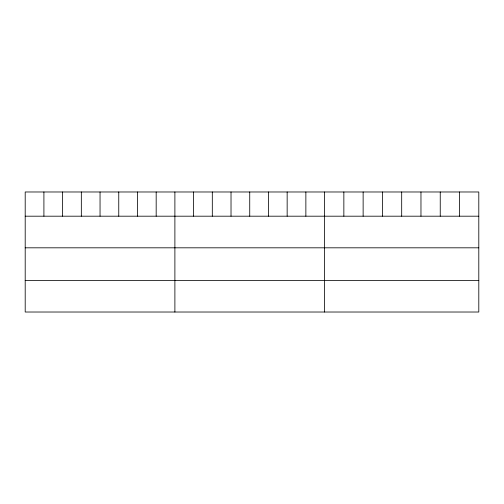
<?xml version="1.0" encoding="UTF-8"?>
<svg xmlns="http://www.w3.org/2000/svg" width="504" height="504" viewBox="0 0 504 504"><rect width="100%" height="100%" fill="white"/><g stroke="black" fill="none" stroke-linecap="round" stroke-linejoin="round"><path stroke-width="0.76" d="M478.8 216.191L478.8 312.02L25.2 312.02L25.2 191.98L478.8 191.98L478.8 216.191L25.2 216.191M25.2 247.817L478.8 247.817M25.2 280.394L478.8 280.394M459.522 191.98L459.522 216.191M440.244 191.98L440.244 216.191M420.966 191.98L420.966 216.191M401.688 191.98L401.688 216.191M382.41 191.98L382.41 216.191M363.132 191.98L363.132 216.191M343.854 191.98L343.854 216.191M324.576 191.98L324.576 312.02M305.865 191.98L305.865 216.191M287.154 191.98L287.154 216.191M268.443 191.98L268.443 216.191M249.732 191.98L249.732 216.191M231.021 191.98L231.021 216.191M212.31 191.98L212.31 216.191M193.599 191.98L193.599 216.191M174.888 191.98L174.888 312.02M156.177 191.98L156.177 216.191M137.466 191.98L137.466 216.191M118.755 191.98L118.755 216.191M100.044 191.98L100.044 216.191M81.333 191.98L81.333 216.191M62.622 191.98L62.622 216.191M43.911 191.98L43.911 216.191"/></g></svg>
